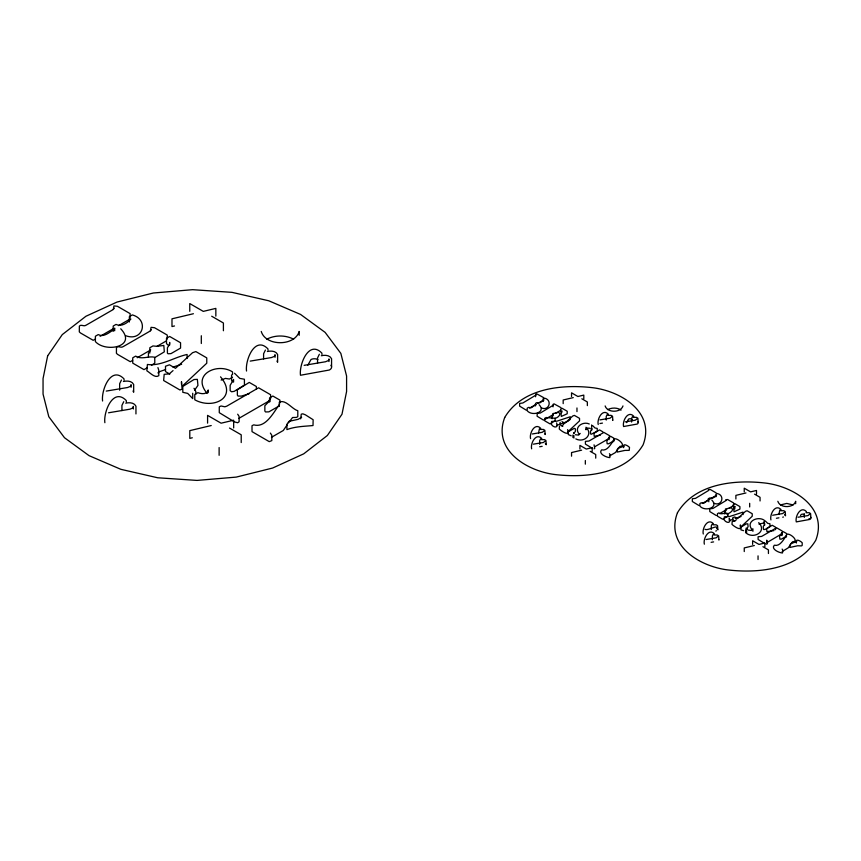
<?xml version="1.0" encoding="UTF-8"?>
<svg xmlns="http://www.w3.org/2000/svg" width="861" height="861" viewBox="0 0 861 861"><rect width="100%" height="100%" fill="white"/><g stroke="black" fill="none" stroke-linecap="round" stroke-linejoin="round"><path stroke-width="1.29" d="M543.958 430.974L542.344 432.287L532.302 433.976M545.035 441.166L543.42 442.479L533.379 444.168M611.611 416.885L609.997 418.198L599.956 419.888M636.968 418.866L635.353 420.179L625.312 421.868M717.74 536.521L716.115 537.834L706.074 539.524M784.317 512.241L782.703 513.554L772.661 515.244M809.674 514.232L808.059 515.545L798.018 517.235M562.104 411.084L561.038 413.614L561.329 416.423L567.216 413.764L567.216 411.257L562.093 408.297L560.608 409.147L560.608 411.655L561.641 412.613M609.179 437.711L606.833 440.843L607.156 443.781L608.727 443.738L613.936 440.724L613.936 438.227L610.589 436.29L609.05 437.184L609.05 439.691M580.206 433.438L578.614 435.096L575.352 434.719M622.977 405.929C620.878 412.989 607.231 412.989 605.143 405.929M746.272 529.698L748.091 526.663L747.811 523.811L746.229 523.908L740.955 527.158L740.977 529.902L743.56 530.656M592.131 428.498L590.528 431.275L590.528 433.783L591.195 434.288L597.243 431.124L597.222 428.401L595.048 428.003L592.583 425.571M764.837 523.865L763.233 526.631L763.535 529.504L765.128 529.461L769.949 526.491L769.928 523.757L767.743 523.37L765.289 520.937L763.89 521.744L764.654 525.275M150.697 349.792L148.436 353.268L148.436 357.272M553.182 414.561L552.116 416.197L552.116 418.704M725.888 509.927L724.822 511.552L724.822 514.06M536.252 404.379L531.269 407.727L528.525 407.414L527.18 408.189L527.18 410.697C531.904 416.627 546.681 412.441 539.104 404.692M708.958 499.735L703.975 503.082L701.22 502.781L699.885 503.556L699.885 506.053C704.61 511.983 719.387 507.807 711.81 500.047M279.599 403.97L279.233 404.778C273.529 412.441 265.705 428.304 253.747 424.86L252.004 425.711L252.025 431.63L269.245 441.628L271.807 440.617L271.807 435.289L270.376 433.083M613.764 440.025C611.127 443.759 607.371 451.455 601.613 449.84C597.911 453.65 606.445 457.535 609.803 457.6L610.105 454.748L609.427 453.704M786.47 535.381C783.822 539.115 780.077 546.821 774.319 545.207C770.617 549.006 779.151 552.902 782.498 552.966L782.8 550.104L782.132 549.07M307.818 365.204L311.047 359.489A5.015 2.895 0 0 1 317.924 359.597M626.657 422.611L628.541 419.113A2.357 1.356 0 0 1 630.876 418.844A2.357 1.356 0 0 1 632.426 419.888M121.455 380.013L119.647 383.726L119.647 390.173M123.747 401.7L121.928 405.413L121.928 410.579M265.414 350.04L263.595 353.753L263.595 358.908M319.356 354.258L317.548 357.972L317.548 363.138M539.438 428.756L538.588 432.932M540.514 438.959L539.664 440.703L539.664 444.341M607.102 414.668L606.241 416.423L606.241 420.06M632.448 416.659L631.597 418.403L631.597 422.041M712.144 524.123L711.294 525.867L711.294 529.504M713.22 534.315L712.37 536.059L712.37 539.707M779.797 510.035L778.947 514.211M586.018 429.241L587.503 428.111L590.183 428.304M194.683 390.055L197.944 385.427L197.352 379.357L193.994 379.54L182.769 386.46L182.812 392.315L187.709 393.412L192.724 398.611L192.724 393.283M573.856 433.481L575.385 431.307L575.385 428.8L574.341 428.315L568.26 431.791L568.271 434.547L571.23 435.827M130.894 319.054C127.525 322.961 121.293 327.137 116.009 324.425L113.2 326.05L113.2 331.388M543.872 400.107L540.062 402.765L536.877 402.636L535.553 403.4L535.553 405.908M716.578 495.473L712.757 498.132L709.582 498.002L708.259 498.767L708.818 501.78M559.521 426.077L559.263 429.004C561.566 431.243 570.208 437.087 567.657 429.574M287.047 425.011L283.291 430.489L271.484 437.302M288.543 422.826L292.568 417.51L296.367 417.434L297.798 416.638L297.798 410.719C292.137 409.233 285.475 398.912 279.298 402.259L279.298 406.252M800.482 515.545L801.247 514.48A2.357 1.356 0 0 1 804.486 514.534M301.63 417.219L298.154 419.329L288.941 421.363L286.917 424.279L286.917 429.617C295.269 426.432 304.719 426.346 313.017 425.538L313.135 419.727L305.407 414.83L302.857 413.829L301.264 414.184L300.661 418.855M624.117 446.256L618.155 448.194L617.208 449.571L617.208 452.079L624.925 450.411L629.208 450.368L629.52 447.429C628.003 445.675 622.202 442.35 623.665 447.645M796.823 541.612L790.861 543.56M708.312 489.629L710.228 489.468L716.223 492.933M725.748 499.692L727.674 499.541L733.669 502.996L733.669 505.504L729.03 508.184M157.929 372.931L158.994 371.855L165.57 369.541M556.583 425.431L568.314 421.158M782.132 551.578L788.202 547.854L792.561 541.741C801.419 541.569 784.705 528.439 786.33 537.081M568.97 420.534L570.294 419.264L570.294 416.756L556.938 421.158L551.632 421.459L551.374 424.43C554.14 428.423 558.929 427.734 556.583 422.934M182.489 385.922L206.769 363.213L206.769 357.885L195.856 351.589L192.53 352.73L175.504 368.304L169.445 364.806L165.495 366.248L165.495 371.575L169.811 374.072M568.12 431.544L579.539 420.868L579.539 418.36L574.405 415.4L572.845 415.938L564.838 423.257L561.996 421.621M173.039 370.607L169.251 373.889L164.193 374.309L163.633 380.519L179.981 390.011L182.112 389.075L181.488 381.735L181.488 384.393M563.686 424.344L561.899 425.883M736.381 519.7L734.605 521.249L732.227 521.443L731.968 524.36C734.272 526.598 742.914 532.442 740.352 524.93L740.352 527.438L752.234 516.234L752.234 513.726L747.111 510.767L745.551 511.305L737.543 518.623L734.691 516.977L732.84 517.655L732.84 520.162L734.616 521.185M221.116 380.088L225.442 378.388L229.424 379.044L232.535 377.247M758.982 524.155L764.353 522.821M261.249 331.442C265.694 346.445 294.742 346.445 299.187 331.442L299.187 335.306M777.838 501.296C779.926 508.345 793.584 508.345 795.672 501.296L795.672 503.717M715.792 531.086L716.427 530.71M808.813 518.979L809.437 518.602M95.506 338.976L93.192 340.31L80.45 332.949L79.309 331.872L79.352 326.05C81.278 324.048 83.991 326.911 86.1 325.189L113.2 309.551L114.255 308.206M100.124 336.307L112.823 328.977M118.592 325.641L130.14 318.979M132.616 360.393L130.302 361.728L117.559 354.366L116.418 353.29L116.461 347.478C118.387 345.476 121.1 348.339 123.209 346.617L150.309 330.968L151.364 329.634M137.233 357.735L149.932 350.395M156.863 346.402L166.098 341.064M154.894 357.53L164.322 351.869L163.816 345.455L156.939 346.337L152.957 345.939L149.814 347.758L149.814 353.085M147.188 367.798L144.002 369.638L132.745 363.138L132.745 357.81L135.661 356.12C141.656 360.027 148.867 355.647 154.732 357.283L154.808 363.051L151.428 365.344M238.788 418.424L269.461 400.72M278.856 406.112L268.89 411.859L265.532 411.956L264.854 411.052L264.854 405.714L268.643 401.861L269.848 399.041L269.848 401.71M529.623 408.092L535.413 404.756M537.727 403.422L543.517 400.074L543.517 397.567L536.651 393.8L535.607 394.263L535.607 396.77M552.859 414.819L543.592 420.168L537.07 416.207L537.307 413.269L540.267 413.065L553.494 405.079M555.173 413.484L560.963 410.148M555.119 418.285L546.111 417.531L544.744 418.328L544.744 420.835L550.028 423.892L555.119 420.792L555.119 418.285C557.433 418.102 562.05 414.184 558.692 412.354L552.773 413.603L552.773 416.111M594.585 446.816L609.534 438.184L609.534 435.677L603.884 432.416L588.935 441.047L585.415 441.359L585.415 444.115L592.185 448.226M609.954 455.695L615.497 452.488L619.866 446.385C628.724 446.202 611.999 433.083 613.624 441.725M702.328 503.459L716.223 495.441M719.774 513.522L726.716 509.518M726.781 514.178C729.063 513.694 735.09 510.153 731.398 507.721L725.468 508.969L725.468 511.466M782.24 533.551L766.764 542.699L766.764 540.191L767.442 543.743L766.268 544.206M786.642 536.091L781.433 539.094L779.862 539.137L779.539 536.209L781.885 533.067L781.885 535.574M266.802 339.18C275.046 334.94 285.389 334.94 293.633 339.18M607.748 409.578C611.848 407.511 617.24 407.447 621.072 410.105M780.453 504.933L786.76 503.427L793.067 504.933M172.996 367.098L181.66 364.246M732.872 519.205L729.289 520.797L729.289 518.29C731.624 523.101 726.845 523.789 724.069 519.796L724.338 516.815L729.644 516.514L743 512.123L743 514.63M735.197 518.44L741.02 516.525M594.047 448.85L594.736 448.377L594.058 444.836M782.703 517.203L783.456 516.998M193.402 313.727L171.985 318.818L171.985 326.556L174.503 325.964M211.225 425.538L189.797 430.629L189.797 438.378L192.315 437.775M573.254 397.61L563.18 399.999L563.18 403.637M581.627 450.163L571.553 452.552L571.553 456.19M745.96 492.966L735.886 495.366L735.886 499.003M754.333 545.519L744.259 547.919L744.259 551.557M249.27 393.692L241.414 396.092L238.034 396.082L237.367 395.134L237.367 389.807L249.27 382.413L256.384 386.524L256.384 389.194M267.384 351.503C270.86 350.685 275.897 350.814 277.619 354.528L277.619 362.266L276.962 361.028M123.435 381.477C126.911 380.659 131.948 380.788 133.67 384.501L133.67 392.239L133.003 391.002M321.325 355.722C324.812 354.904 329.838 355.033 331.571 358.746L331.571 366.495M125.717 403.163C129.193 402.345 134.23 402.474 135.952 406.188L135.952 413.937M608.027 415.357L611.052 415.346L612.526 416.197L612.838 420.426L612.526 419.845M540.364 429.445L543.399 429.435L544.862 430.285L545.174 434.514L544.862 433.933M633.373 417.348L636.408 417.337L637.883 418.188L638.195 422.407M541.44 439.648L544.475 439.637L545.939 440.488L546.251 444.706L545.325 443.63M780.723 510.724L783.758 510.713L785.232 511.563L785.533 515.782L784.608 514.706M713.069 524.812L716.094 524.801L717.568 525.651L717.88 529.87L717.568 529.289M806.079 512.704L809.114 512.693L810.578 513.543L810.89 517.773M714.146 535.004L717.17 534.993L718.644 535.843L718.957 540.062L718.644 539.481M250.217 361.114L271.592 357.53L274.519 356.303L275.025 354.732L275.025 357.315M106.269 391.088L127.632 387.504L130.571 386.277L131.076 384.706L131.076 387.289M304.17 365.344L325.533 361.749L328.461 360.522L328.977 358.951L328.977 361.534M108.551 412.785L129.925 409.19L132.852 407.963L133.358 406.392L133.358 408.975M599.956 423.526L602.463 423.106M539.653 446.751L542.161 446.332M704.998 529.332C707.764 531.172 718.838 523.682 716.664 528.762M776.428 518.257L778.936 517.827M711.1 542.322L713.608 541.903M600.397 435.139L594.23 436.312L593.918 433.363L599.504 429.897L602.851 431.824M774.017 530.58L766.936 531.678L766.624 528.729L772.209 525.253L775.557 527.19L775.557 529.698M125.76 335.725C142.915 342.118 149.513 319.689 132.336 314.911L129.354 316.622L129.354 321.96M541.461 407.953C549.178 411.3 552.601 399.924 544.55 398.159L543.151 398.977L543.151 401.474M714.156 503.308C721.884 506.666 725.306 495.29 717.256 493.525L715.857 494.332L715.857 496.84M589.279 423.989C582.714 420.878 573.265 427.53 579.313 434.224M575.837 438.906C583.93 443.178 593.67 434.665 586.007 427.271L586.007 429.779M748.048 530.085L751.319 530.462L752.912 528.805L752.912 531.312M234.569 421.933L237.658 422.751L239.11 421.739L239.11 416.412L237.679 414.206M764.353 520.324C757.992 515.599 745.217 521.529 752.019 529.59M754.548 494.149L760.059 497.324L760.059 500.962M581.842 398.783L587.353 401.969L587.353 405.606M782.24 531.043L776.59 527.782L761.641 536.414L758.11 536.726L758.11 539.481L764.88 543.582M786.642 533.583L783.295 531.657L781.756 532.539L781.756 535.047M560.963 407.64L554.097 403.874L553.053 404.336L553.053 406.844M562.793 426.335L560.134 424.796L560.134 422.288M698.852 505.461L692.33 501.5L692.352 498.767L695.527 498.358L708.754 490.372M716.298 515.535L709.776 511.563L709.798 508.829L712.962 508.431L726.2 500.445M526.157 410.105L519.624 406.134L519.646 403.4L522.821 403.002L536.048 395.016M762.921 546.692L768.432 549.878L768.432 553.515M590.215 451.336L595.726 454.511L595.726 458.16M211.688 316.224L223.408 322.993L223.408 330.742M233.675 421.416L219.275 412.677L219.275 406.812L221.051 405.983L224.85 406.801L226.777 406.155L258.58 387.794L270.591 394.736L270.591 398.729M229.5 428.035L241.22 434.805L241.22 442.554M234.536 373.233L239.767 378.399L244.406 379.238L244.449 385.05L234.192 391.357L231.566 391.766L230.156 390.69L230.156 385.351L233.568 379.453L233.568 382.112M168.713 345.659L166.496 343.614L166.496 338.287L169.66 336.457L180.562 342.753L180.562 348.092L170.984 353.623L168.035 353.763L167.411 353.118L167.411 347.79L169.402 344.583L169.671 342.409L169.671 345.067M120.744 328.784C137.599 346.832 105.494 352.978 95.388 341.569L95.388 336.242L98.229 334.595C103.977 337.673 109.498 332.142 114.158 329.419L114.685 328.127L114.685 330.796M747.09 529.526L746.229 528.019L746.229 530.527M591.184 428.886L591.948 429.919M232.642 381.735L231.566 380.282L231.566 374.944M207.253 393.466C190.959 374.826 217.123 362.061 232.535 371.92L232.535 374.578M758.702 522.627C767.28 531.205 754.354 539.126 746.605 533.422L746.605 530.914M220.534 376.838C238.368 397.965 212.828 409.814 194.78 399.795L194.78 394.467L197.869 392.681C201.087 393.875 205.467 394.521 207.931 391.529L208.201 389.968L208.201 392.638M573.534 432.652L573.77 433.449M193.994 388.289L195.802 391.497L195.802 394.166M157.929 367.604L158.801 370.348L158.801 375.687C154.958 378.539 150.029 372.609 146.844 370.8L147.414 364.461C161.19 366.388 173.922 357.315 187.117 354.474L187.117 358.477M806.37 512.112L806.348 511.488C800.579 505.525 794.843 516.6 796.285 521.895L809.857 519.431A3.272 1.894 0 0 0 810.578 517.192M781.024 510.121L780.992 509.497C775.223 503.534 769.486 514.62 770.929 519.904M714.436 534.401L714.404 533.777C708.635 527.815 702.91 538.9 704.352 544.184M713.36 524.209L713.328 523.585C707.559 517.622 701.833 528.708 703.276 533.992M633.674 416.746L633.642 416.121C627.873 410.159 622.137 421.244 623.579 426.529L637.151 424.064A3.272 1.894 0 0 0 637.883 421.825M608.318 414.765L608.286 414.141C602.517 408.179 596.781 419.253 598.223 424.548M541.73 439.045L541.698 438.421C535.94 432.459 530.204 443.533 531.646 448.829M540.654 428.853L540.633 428.229C534.864 422.267 529.128 433.341 530.57 438.636M321.949 354.441L321.885 353.118C308.744 339.535 298.939 364.709 300.489 375.256L329.354 370.015A6.963 4.025 0 0 0 330.904 365.258M268.008 350.223L267.943 348.888C254.802 335.306 244.998 360.49 246.537 371.037M126.341 401.883L126.276 400.559C113.135 386.976 103.331 412.15 104.87 422.697M124.059 380.196L123.995 378.862C110.854 365.279 101.049 390.464 102.588 401.011M804.303 513.769L804.303 517.407M796.371 543.011C794.907 537.716 800.708 541.031 802.226 542.796L802.172 545.519L801.397 545.896L797.63 545.766L789.903 547.435L789.903 544.927M764.88 546.66L764.88 543.011L758.971 544.421L752.622 540.751L752.622 544.389M758.046 555.872L758.046 559.51M756.507 494.106L756.507 490.469L750.598 491.868L744.248 488.198L744.248 491.835M749.673 503.319L749.673 506.957M745.637 530.354L745.637 532.862M592.174 451.293L592.174 447.655L586.276 449.055L579.916 445.385L579.916 449.033M591.647 424.957L591.647 427.465M585.34 460.517L585.34 464.154M583.801 398.74L583.801 395.102L577.892 396.501L571.543 392.831L571.543 396.48M576.967 407.963L576.967 411.601M573.9 435.558L573.9 438.066M572.931 434.999L572.931 437.506M279.954 402.808L279.954 400.139L272.84 396.028L269.568 397.922L269.568 401.915M233.665 427.949L233.665 420.211L221.105 423.192L207.587 415.379L207.587 423.128M219.124 447.559L219.124 455.308M215.842 316.138L215.842 308.389L203.282 311.381L189.764 303.567L189.764 311.316M201.313 335.747L201.313 343.496M167.249 339.062L167.249 335.069L154.506 327.707L151.062 327.352L150.417 330.699M130.14 317.644L130.14 313.641L117.397 306.279L113.953 305.924L113.308 309.271M734.799 506.451L733.744 508.98L734.035 511.789L739.922 509.12L739.922 506.612L734.799 503.653L733.303 504.514L733.303 507.021L734.799 508.959L734.799 506.451M47.646 355.862L43.05 378.592L43.05 394.08L48.797 416.713L64.489 437.722L89.07 455.663L120.852 469.32L157.681 477.769L197.04 480.416L236.237 477.102L272.625 468.04L303.707 453.844L327.363 435.494L341.989 414.238L346.585 391.518L346.585 376.02L340.838 353.387L325.135 332.389L300.564 314.437L268.772 300.78L231.953 292.342L192.595 289.683L153.387 292.998L117.01 302.06L85.928 316.256L62.272 334.606L47.646 355.862M504.75 417.413C492.051 450.647 528.159 471.839 556.464 474.702C587.019 478.049 625.839 473.776 643.092 444.846C655.781 411.612 619.683 390.431 591.367 387.558C560.823 384.221 521.992 388.494 504.75 417.413M677.446 512.779C664.757 546.014 700.854 567.195 729.17 570.068C759.714 573.404 798.534 569.132 815.787 540.213C828.486 506.978 792.378 485.787 764.073 482.913C733.518 479.577 694.698 483.85 677.446 512.779M727.814 516.148L722.734 519.248L717.439 516.191L717.439 513.683L718.817 512.898C721.507 515.782 729.321 509.927 727.814 516.148"/></g></svg>
